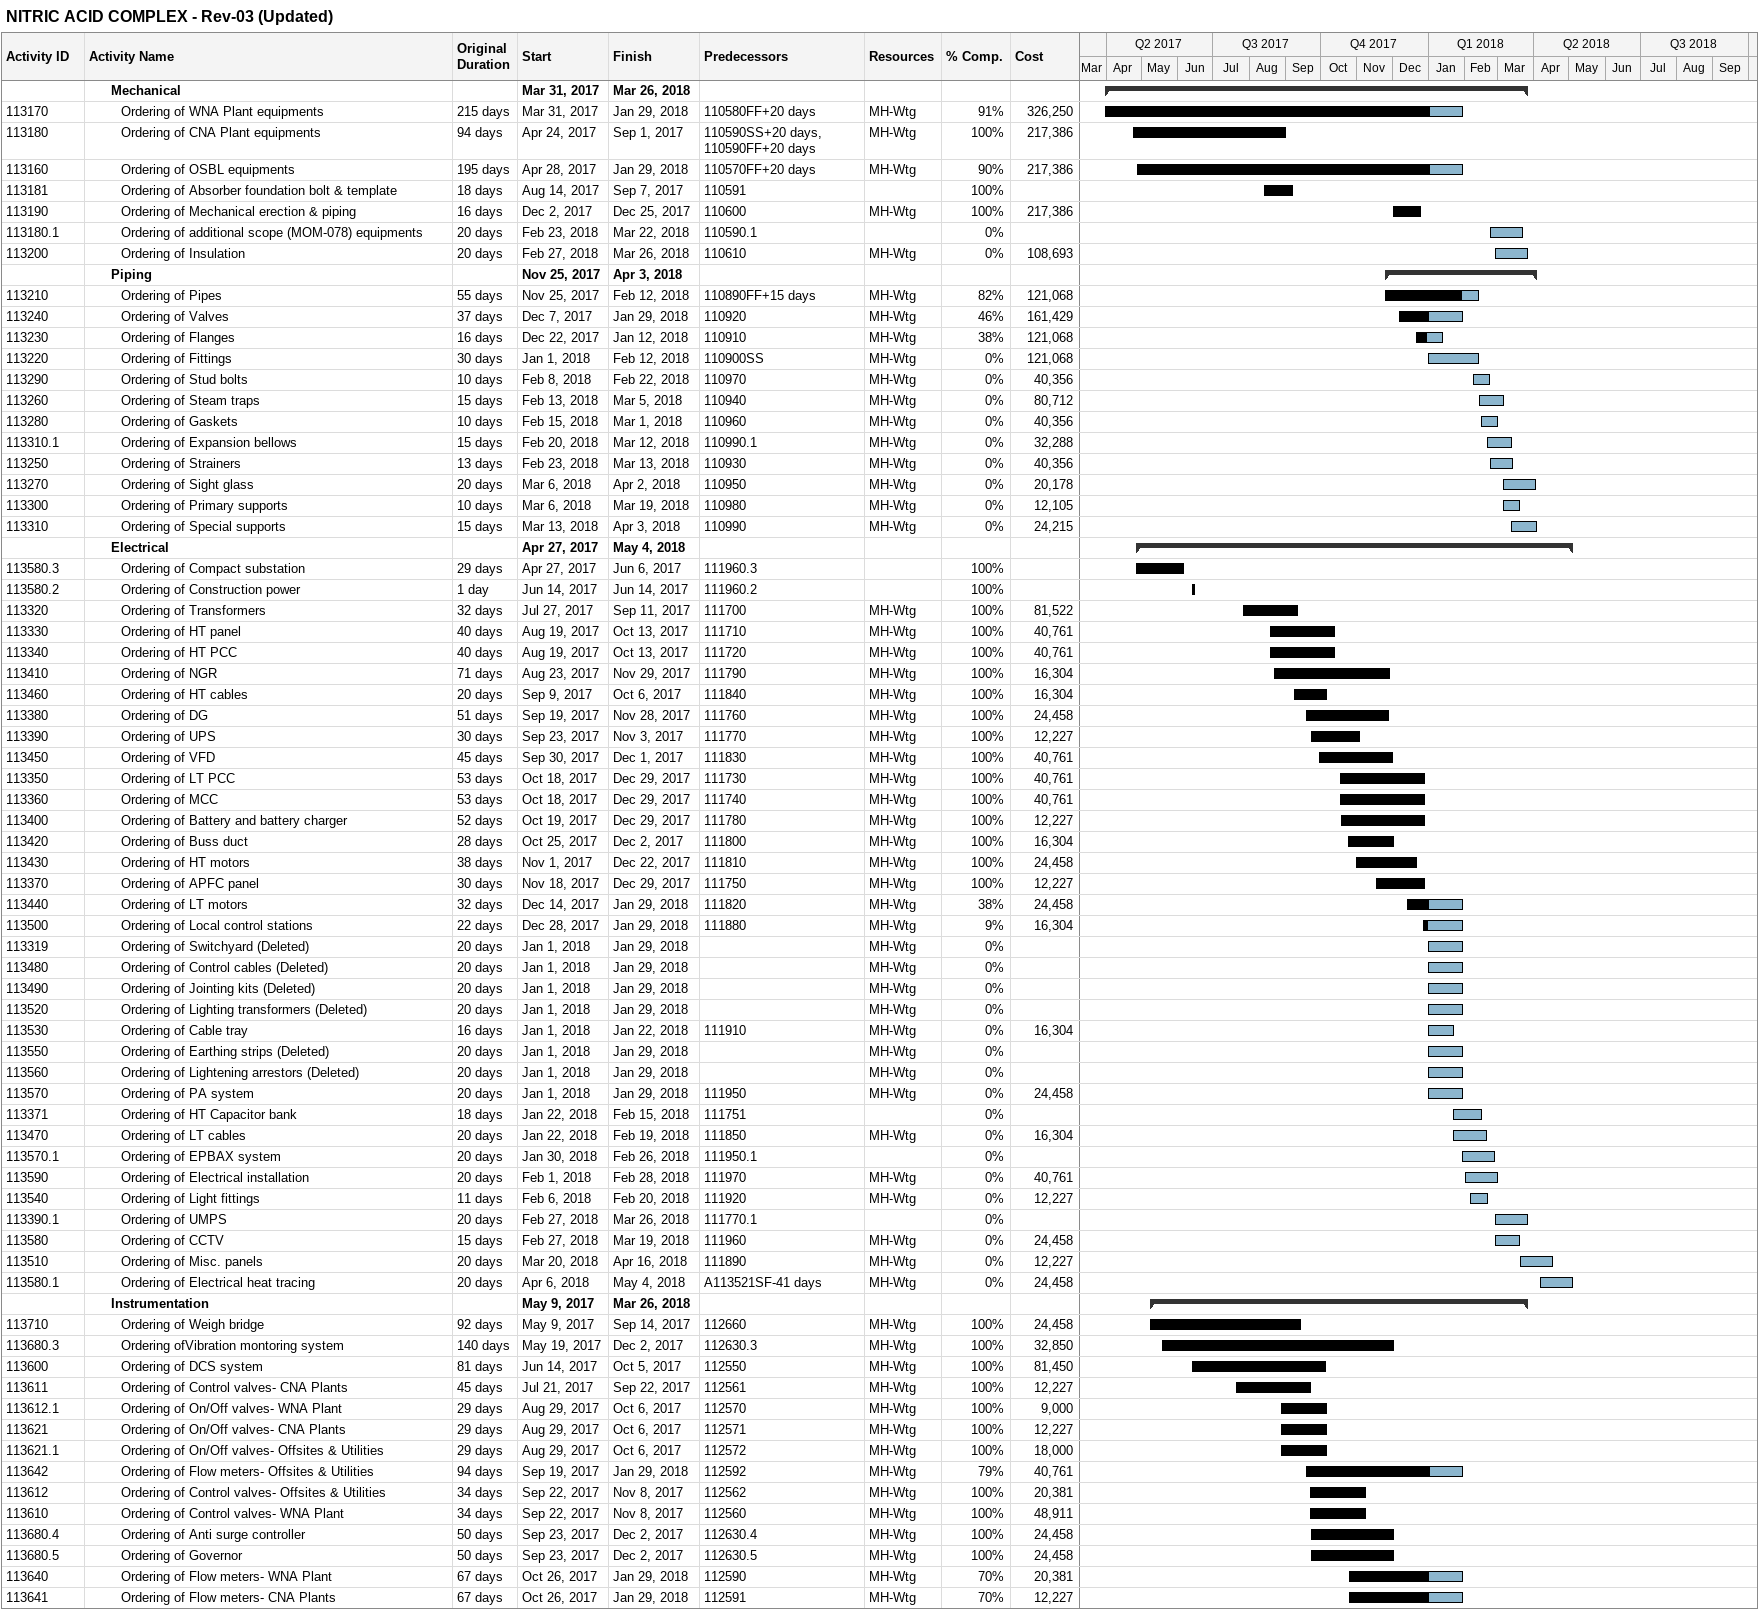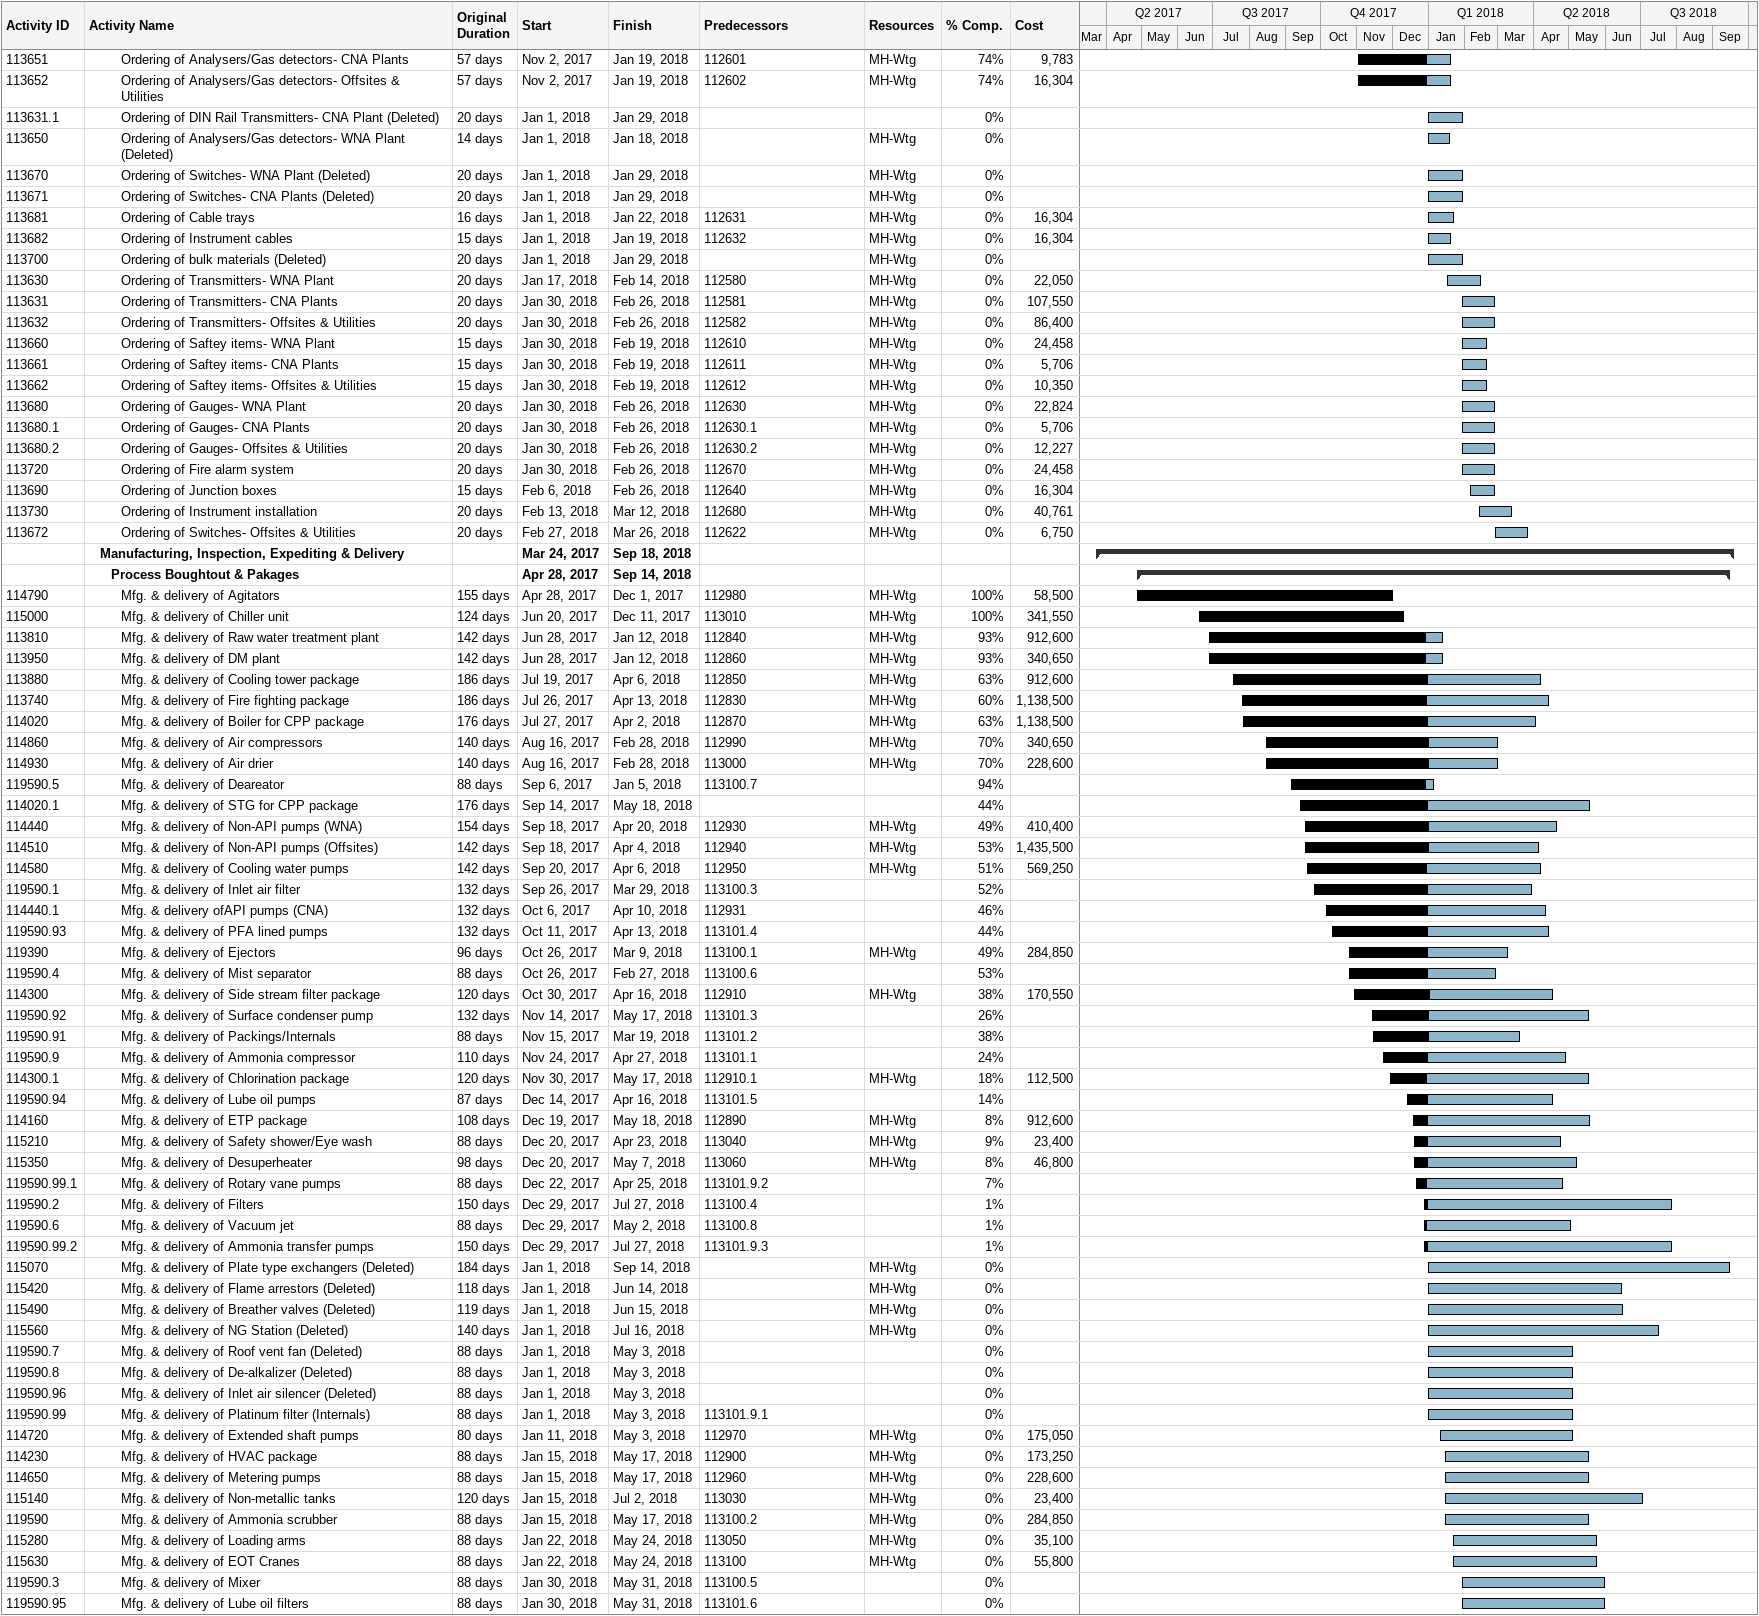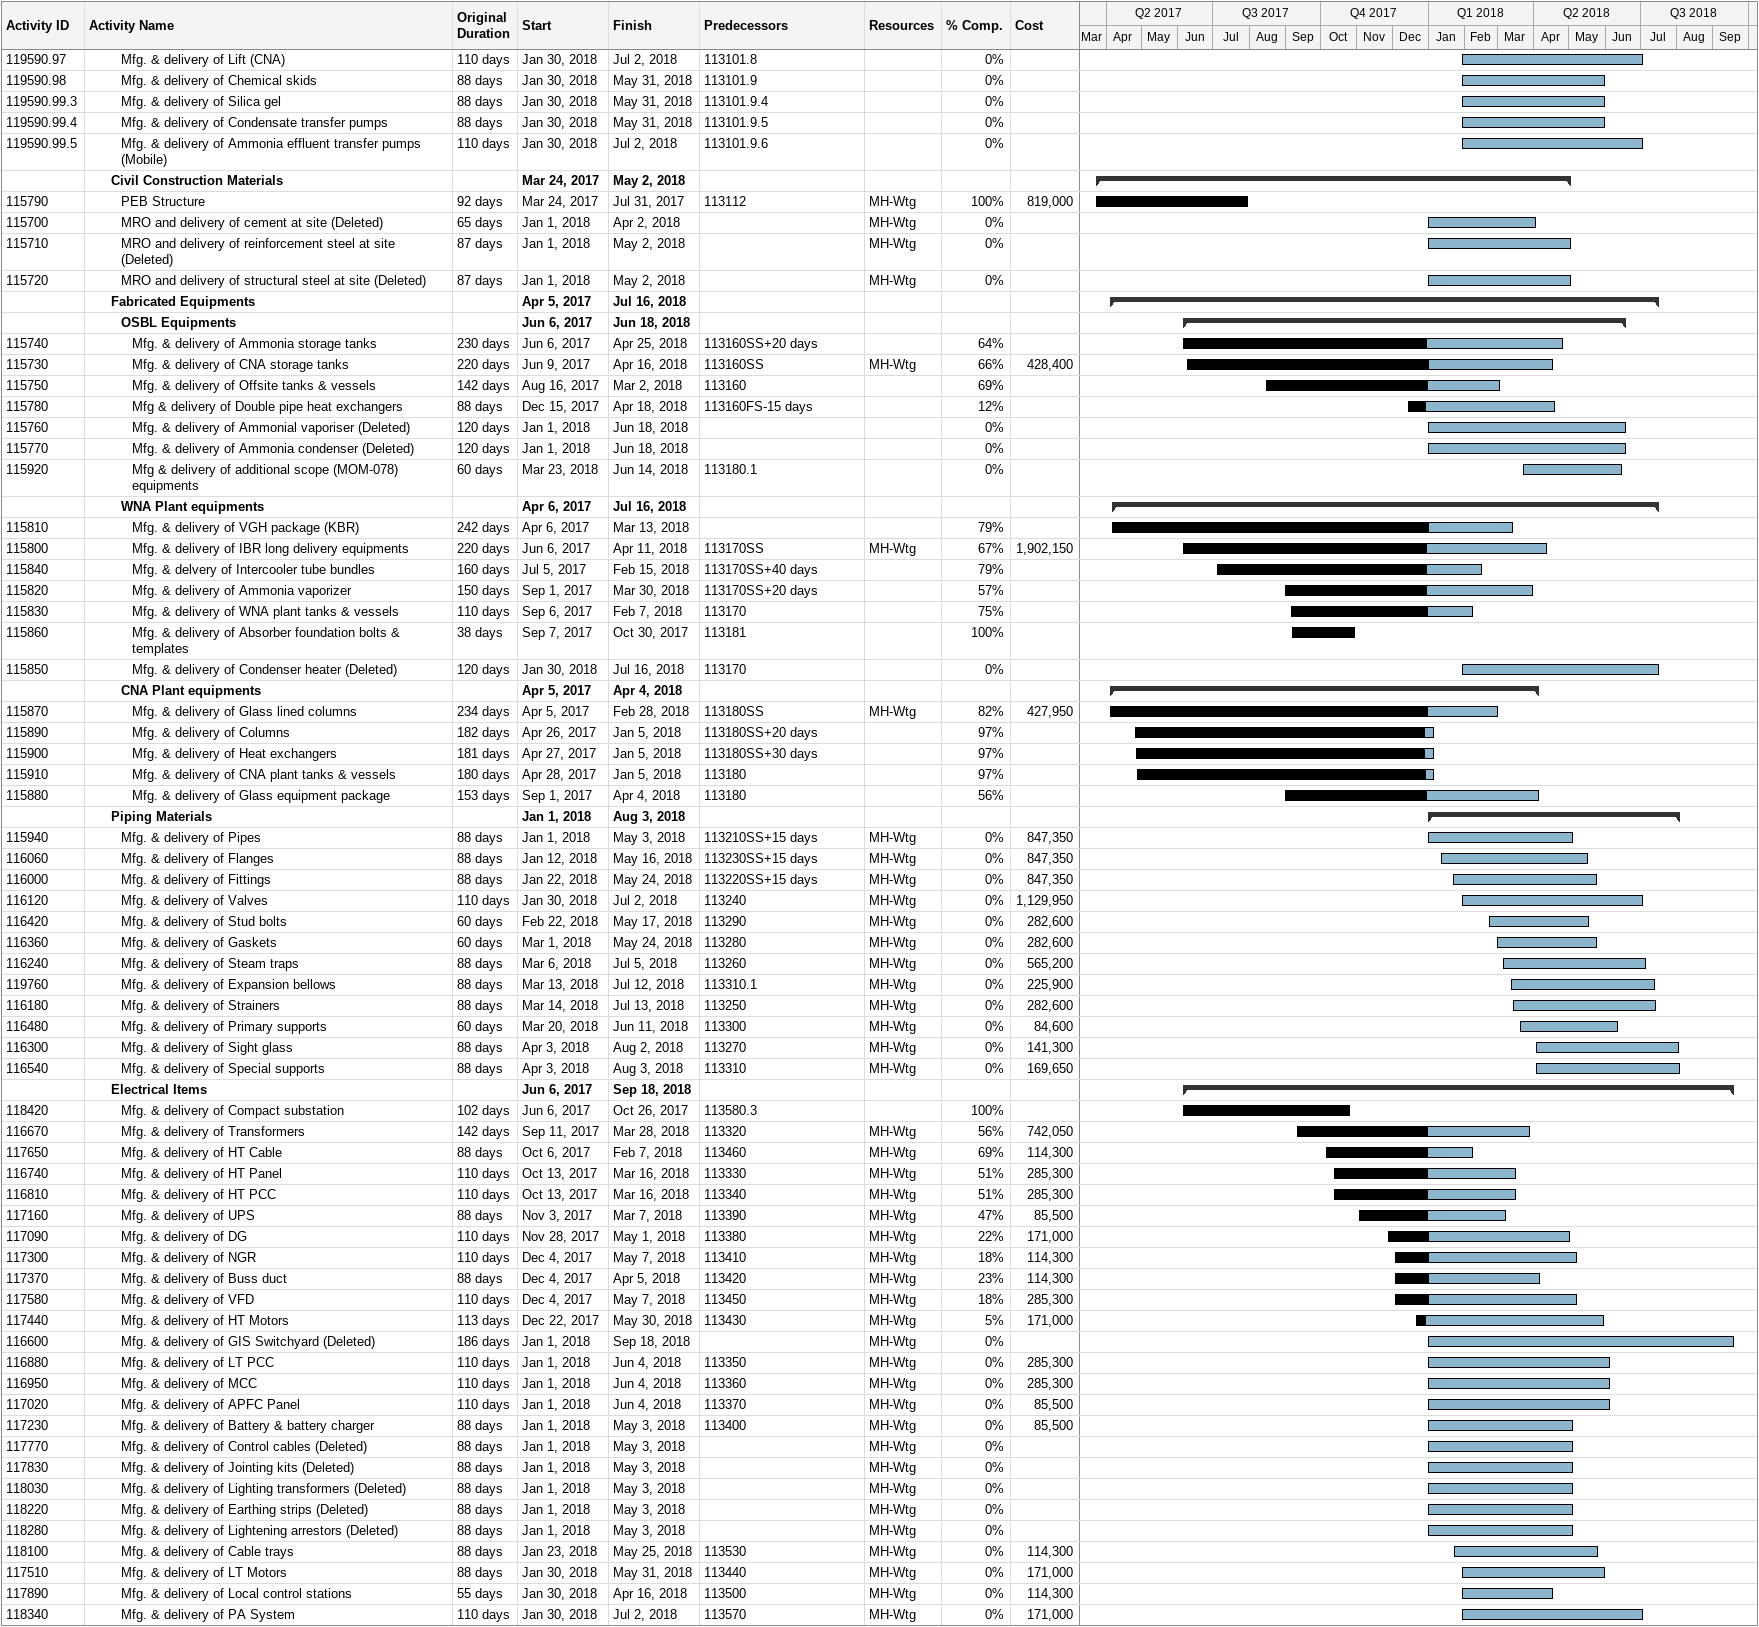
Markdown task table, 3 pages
NITRIC ACID COMPLEX - Rev-03 (Updated)

| ID | Level | Task | Original duration | Start | Finish | Predecessors | Resources | % complete | Cost |
|---|---|---|---|---|---|---|---|---|---|
|  | 3 | **Mechanical** |  | 2017-03-31 | 2018-03-26 |  |  |  |  |
| 113170 | 4 | Ordering of WNA Plant equipments | 215d | 2017-03-31 | 2018-01-29 | 110580FF+20d | MH-Wtg | 91 | 326250 |
| 113180 | 4 | Ordering of CNA Plant equipments | 94d | 2017-04-24 | 2017-09-01 | 110590SS+20d, 110590FF+20d | MH-Wtg | 100 | 217386 |
| 113160 | 4 | Ordering of OSBL equipments | 195d | 2017-04-28 | 2018-01-29 | 110570FF+20d | MH-Wtg | 90 | 217386 |
| 113181 | 4 | Ordering of Absorber foundation bolt & template | 18d | 2017-08-14 | 2017-09-07 | 110591 |  | 100 |  |
| 113190 | 4 | Ordering of Mechanical erection & piping | 16d | 2017-12-02 | 2017-12-25 | 110600 | MH-Wtg | 100 | 217386 |
| 113180.1 | 4 | Ordering of additional scope (MOM-078) equipments | 20d | 2018-02-23 | 2018-03-22 | 110590.1 |  | 0 |  |
| 113200 | 4 | Ordering of Insulation | 20d | 2018-02-27 | 2018-03-26 | 110610 | MH-Wtg | 0 | 108693 |
|  | 3 | **Piping** |  | 2017-11-25 | 2018-04-03 |  |  |  |  |
| 113210 | 4 | Ordering of Pipes | 55d | 2017-11-25 | 2018-02-12 | 110890FF+15d | MH-Wtg | 82 | 121068 |
| 113240 | 4 | Ordering of Valves | 37d | 2017-12-07 | 2018-01-29 | 110920 | MH-Wtg | 46 | 161429 |
| 113230 | 4 | Ordering of Flanges | 16d | 2017-12-22 | 2018-01-12 | 110910 | MH-Wtg | 38 | 121068 |
| 113220 | 4 | Ordering of Fittings | 30d | 2018-01-01 | 2018-02-12 | 110900SS | MH-Wtg | 0 | 121068 |
| 113290 | 4 | Ordering of Stud bolts | 10d | 2018-02-08 | 2018-02-22 | 110970 | MH-Wtg | 0 | 40356 |
| 113260 | 4 | Ordering of Steam traps | 15d | 2018-02-13 | 2018-03-05 | 110940 | MH-Wtg | 0 | 80712 |
| 113280 | 4 | Ordering of Gaskets | 10d | 2018-02-15 | 2018-03-01 | 110960 | MH-Wtg | 0 | 40356 |
| 113310.1 | 4 | Ordering of Expansion bellows | 15d | 2018-02-20 | 2018-03-12 | 110990.1 | MH-Wtg | 0 | 32288 |
| 113250 | 4 | Ordering of Strainers | 13d | 2018-02-23 | 2018-03-13 | 110930 | MH-Wtg | 0 | 40356 |
| 113270 | 4 | Ordering of Sight glass | 20d | 2018-03-06 | 2018-04-02 | 110950 | MH-Wtg | 0 | 20178 |
| 113300 | 4 | Ordering of Primary supports | 10d | 2018-03-06 | 2018-03-19 | 110980 | MH-Wtg | 0 | 12105 |
| 113310 | 4 | Ordering of Special supports | 15d | 2018-03-13 | 2018-04-03 | 110990 | MH-Wtg | 0 | 24215 |
|  | 3 | **Electrical** |  | 2017-04-27 | 2018-05-04 |  |  |  |  |
| 113580.3 | 4 | Ordering of Compact substation | 29d | 2017-04-27 | 2017-06-06 | 111960.3 |  | 100 |  |
| 113580.2 | 4 | Ordering of Construction power | 1d | 2017-06-14 | 2017-06-14 | 111960.2 |  | 100 |  |
| 113320 | 4 | Ordering of Transformers | 32d | 2017-07-27 | 2017-09-11 | 111700 | MH-Wtg | 100 | 81522 |
| 113330 | 4 | Ordering of HT panel | 40d | 2017-08-19 | 2017-10-13 | 111710 | MH-Wtg | 100 | 40761 |
| 113340 | 4 | Ordering of HT PCC | 40d | 2017-08-19 | 2017-10-13 | 111720 | MH-Wtg | 100 | 40761 |
| 113410 | 4 | Ordering of NGR | 71d | 2017-08-23 | 2017-11-29 | 111790 | MH-Wtg | 100 | 16304 |
| 113460 | 4 | Ordering of HT cables | 20d | 2017-09-09 | 2017-10-06 | 111840 | MH-Wtg | 100 | 16304 |
| 113380 | 4 | Ordering of DG | 51d | 2017-09-19 | 2017-11-28 | 111760 | MH-Wtg | 100 | 24458 |
| 113390 | 4 | Ordering of UPS | 30d | 2017-09-23 | 2017-11-03 | 111770 | MH-Wtg | 100 | 12227 |
| 113450 | 4 | Ordering of VFD | 45d | 2017-09-30 | 2017-12-01 | 111830 | MH-Wtg | 100 | 40761 |
| 113350 | 4 | Ordering of LT PCC | 53d | 2017-10-18 | 2017-12-29 | 111730 | MH-Wtg | 100 | 40761 |
| 113360 | 4 | Ordering of MCC | 53d | 2017-10-18 | 2017-12-29 | 111740 | MH-Wtg | 100 | 40761 |
| 113400 | 4 | Ordering of Battery and battery charger | 52d | 2017-10-19 | 2017-12-29 | 111780 | MH-Wtg | 100 | 12227 |
| 113420 | 4 | Ordering of Buss duct | 28d | 2017-10-25 | 2017-12-02 | 111800 | MH-Wtg | 100 | 16304 |
| 113430 | 4 | Ordering of HT motors | 38d | 2017-11-01 | 2017-12-22 | 111810 | MH-Wtg | 100 | 24458 |
| 113370 | 4 | Ordering of APFC panel | 30d | 2017-11-18 | 2017-12-29 | 111750 | MH-Wtg | 100 | 12227 |
| 113440 | 4 | Ordering of LT motors | 32d | 2017-12-14 | 2018-01-29 | 111820 | MH-Wtg | 38 | 24458 |
| 113500 | 4 | Ordering of Local control stations | 22d | 2017-12-28 | 2018-01-29 | 111880 | MH-Wtg | 9 | 16304 |
| 113319 | 4 | Ordering of Switchyard (Deleted) | 20d | 2018-01-01 | 2018-01-29 |  | MH-Wtg | 0 |  |
| 113480 | 4 | Ordering of Control cables (Deleted) | 20d | 2018-01-01 | 2018-01-29 |  | MH-Wtg | 0 |  |
| 113490 | 4 | Ordering of Jointing kits (Deleted) | 20d | 2018-01-01 | 2018-01-29 |  | MH-Wtg | 0 |  |
| 113520 | 4 | Ordering of Lighting transformers (Deleted) | 20d | 2018-01-01 | 2018-01-29 |  | MH-Wtg | 0 |  |
| 113530 | 4 | Ordering of Cable tray | 16d | 2018-01-01 | 2018-01-22 | 111910 | MH-Wtg | 0 | 16304 |
| 113550 | 4 | Ordering of Earthing strips (Deleted) | 20d | 2018-01-01 | 2018-01-29 |  | MH-Wtg | 0 |  |
| 113560 | 4 | Ordering of Lightening arrestors (Deleted) | 20d | 2018-01-01 | 2018-01-29 |  | MH-Wtg | 0 |  |
| 113570 | 4 | Ordering of PA system | 20d | 2018-01-01 | 2018-01-29 | 111950 | MH-Wtg | 0 | 24458 |
| 113371 | 4 | Ordering of HT Capacitor bank | 18d | 2018-01-22 | 2018-02-15 | 111751 |  | 0 |  |
| 113470 | 4 | Ordering of LT cables | 20d | 2018-01-22 | 2018-02-19 | 111850 | MH-Wtg | 0 | 16304 |
| 113570.1 | 4 | Ordering of EPBAX system | 20d | 2018-01-30 | 2018-02-26 | 111950.1 |  | 0 |  |
| 113590 | 4 | Ordering of Electrical installation | 20d | 2018-02-01 | 2018-02-28 | 111970 | MH-Wtg | 0 | 40761 |
| 113540 | 4 | Ordering of Light fittings | 11d | 2018-02-06 | 2018-02-20 | 111920 | MH-Wtg | 0 | 12227 |
| 113390.1 | 4 | Ordering of UMPS | 20d | 2018-02-27 | 2018-03-26 | 111770.1 |  | 0 |  |
| 113580 | 4 | Ordering of CCTV | 15d | 2018-02-27 | 2018-03-19 | 111960 | MH-Wtg | 0 | 24458 |
| 113510 | 4 | Ordering of Misc. panels | 20d | 2018-03-20 | 2018-04-16 | 111890 | MH-Wtg | 0 | 12227 |
| 113580.1 | 4 | Ordering of Electrical heat tracing | 20d | 2018-04-06 | 2018-05-04 | A113521SF-41d | MH-Wtg | 0 | 24458 |
|  | 3 | **Instrumentation** |  | 2017-05-09 | 2018-03-26 |  |  |  |  |
| 113710 | 4 | Ordering of Weigh bridge | 92d | 2017-05-09 | 2017-09-14 | 112660 | MH-Wtg | 100 | 24458 |
| 113680.3 | 4 | Ordering ofVibration montoring system | 140d | 2017-05-19 | 2017-12-02 | 112630.3 | MH-Wtg | 100 | 32850 |
| 113600 | 4 | Ordering of DCS system | 81d | 2017-06-14 | 2017-10-05 | 112550 | MH-Wtg | 100 | 81450 |
| 113611 | 4 | Ordering of Control valves- CNA Plants | 45d | 2017-07-21 | 2017-09-22 | 112561 | MH-Wtg | 100 | 12227 |
| 113612.1 | 4 | Ordering of On/Off valves- WNA Plant | 29d | 2017-08-29 | 2017-10-06 | 112570 | MH-Wtg | 100 | 9000 |
| 113621 | 4 | Ordering of On/Off valves- CNA Plants | 29d | 2017-08-29 | 2017-10-06 | 112571 | MH-Wtg | 100 | 12227 |
| 113621.1 | 4 | Ordering of On/Off valves- Offsites & Utilities | 29d | 2017-08-29 | 2017-10-06 | 112572 | MH-Wtg | 100 | 18000 |
| 113642 | 4 | Ordering of Flow meters- Offsites & Utilities | 94d | 2017-09-19 | 2018-01-29 | 112592 | MH-Wtg | 79 | 40761 |
| 113612 | 4 | Ordering of Control valves- Offsites & Utilities | 34d | 2017-09-22 | 2017-11-08 | 112562 | MH-Wtg | 100 | 20381 |
| 113610 | 4 | Ordering of Control valves- WNA Plant | 34d | 2017-09-22 | 2017-11-08 | 112560 | MH-Wtg | 100 | 48911 |
| 113680.4 | 4 | Ordering of Anti surge controller | 50d | 2017-09-23 | 2017-12-02 | 112630.4 | MH-Wtg | 100 | 24458 |
| 113680.5 | 4 | Ordering of Governor | 50d | 2017-09-23 | 2017-12-02 | 112630.5 | MH-Wtg | 100 | 24458 |
| 113640 | 4 | Ordering of Flow meters- WNA Plant | 67d | 2017-10-26 | 2018-01-29 | 112590 | MH-Wtg | 70 | 20381 |
| 113641 | 4 | Ordering of Flow meters- CNA Plants | 67d | 2017-10-26 | 2018-01-29 | 112591 | MH-Wtg | 70 | 12227 |
| 113651 | 4 | Ordering of Analysers/Gas detectors- CNA Plants | 57d | 2017-11-02 | 2018-01-19 | 112601 | MH-Wtg | 74 | 9783 |
| 113652 | 4 | Ordering of Analysers/Gas detectors- Offsites & Utilities | 57d | 2017-11-02 | 2018-01-19 | 112602 | MH-Wtg | 74 | 16304 |
| 113631.1 | 4 | Ordering of DIN Rail Transmitters- CNA Plant (Deleted) | 20d | 2018-01-01 | 2018-01-29 |  |  | 0 |  |
| 113650 | 4 | Ordering of Analysers/Gas detectors- WNA Plant (Deleted) | 14d | 2018-01-01 | 2018-01-18 |  | MH-Wtg | 0 |  |
| 113670 | 4 | Ordering of Switches- WNA Plant (Deleted) | 20d | 2018-01-01 | 2018-01-29 |  | MH-Wtg | 0 |  |
| 113671 | 4 | Ordering of Switches- CNA Plants (Deleted) | 20d | 2018-01-01 | 2018-01-29 |  | MH-Wtg | 0 |  |
| 113681 | 4 | Ordering of Cable trays | 16d | 2018-01-01 | 2018-01-22 | 112631 | MH-Wtg | 0 | 16304 |
| 113682 | 4 | Ordering of Instrument cables | 15d | 2018-01-01 | 2018-01-19 | 112632 | MH-Wtg | 0 | 16304 |
| 113700 | 4 | Ordering of bulk materials (Deleted) | 20d | 2018-01-01 | 2018-01-29 |  | MH-Wtg | 0 |  |
| 113630 | 4 | Ordering of Transmitters- WNA Plant | 20d | 2018-01-17 | 2018-02-14 | 112580 | MH-Wtg | 0 | 22050 |
| 113631 | 4 | Ordering of Transmitters- CNA Plants | 20d | 2018-01-30 | 2018-02-26 | 112581 | MH-Wtg | 0 | 107550 |
| 113632 | 4 | Ordering of Transmitters- Offsites & Utilities | 20d | 2018-01-30 | 2018-02-26 | 112582 | MH-Wtg | 0 | 86400 |
| 113660 | 4 | Ordering of Saftey items- WNA Plant | 15d | 2018-01-30 | 2018-02-19 | 112610 | MH-Wtg | 0 | 24458 |
| 113661 | 4 | Ordering of Saftey items- CNA Plants | 15d | 2018-01-30 | 2018-02-19 | 112611 | MH-Wtg | 0 | 5706 |
| 113662 | 4 | Ordering of Saftey items- Offsites & Utilities | 15d | 2018-01-30 | 2018-02-19 | 112612 | MH-Wtg | 0 | 10350 |
| 113680 | 4 | Ordering of Gauges- WNA Plant | 20d | 2018-01-30 | 2018-02-26 | 112630 | MH-Wtg | 0 | 22824 |
| 113680.1 | 4 | Ordering of Gauges- CNA Plants | 20d | 2018-01-30 | 2018-02-26 | 112630.1 | MH-Wtg | 0 | 5706 |
| 113680.2 | 4 | Ordering of Gauges- Offsites & Utilities | 20d | 2018-01-30 | 2018-02-26 | 112630.2 | MH-Wtg | 0 | 12227 |
| 113720 | 4 | Ordering of Fire alarm system | 20d | 2018-01-30 | 2018-02-26 | 112670 | MH-Wtg | 0 | 24458 |
| 113690 | 4 | Ordering of Junction boxes | 15d | 2018-02-06 | 2018-02-26 | 112640 | MH-Wtg | 0 | 16304 |
| 113730 | 4 | Ordering of Instrument installation | 20d | 2018-02-13 | 2018-03-12 | 112680 | MH-Wtg | 0 | 40761 |
| 113672 | 4 | Ordering of Switches- Offsites & Utilities | 20d | 2018-02-27 | 2018-03-26 | 112622 | MH-Wtg | 0 | 6750 |
|  | 2 | **Manufacturing, Inspection, Expediting & Delivery** |  | 2017-03-24 | 2018-09-18 |  |  |  |  |
|  | 3 | **Process Boughtout & Pakages** |  | 2017-04-28 | 2018-09-14 |  |  |  |  |
| 114790 | 4 | Mfg. & delivery of Agitators | 155d | 2017-04-28 | 2017-12-01 | 112980 | MH-Wtg | 100 | 58500 |
| 115000 | 4 | Mfg. & delivery of Chiller unit | 124d | 2017-06-20 | 2017-12-11 | 113010 | MH-Wtg | 100 | 341550 |
| 113810 | 4 | Mfg. & delivery of Raw water treatment plant | 142d | 2017-06-28 | 2018-01-12 | 112840 | MH-Wtg | 93 | 912600 |
| 113950 | 4 | Mfg. & delivery of DM plant | 142d | 2017-06-28 | 2018-01-12 | 112860 | MH-Wtg | 93 | 340650 |
| 113880 | 4 | Mfg. & delivery of Cooling tower package | 186d | 2017-07-19 | 2018-04-06 | 112850 | MH-Wtg | 63 | 912600 |
| 113740 | 4 | Mfg. & delivery of Fire fighting package | 186d | 2017-07-26 | 2018-04-13 | 112830 | MH-Wtg | 60 | 1138500 |
| 114020 | 4 | Mfg. & delivery of Boiler for CPP package | 176d | 2017-07-27 | 2018-04-02 | 112870 | MH-Wtg | 63 | 1138500 |
| 114860 | 4 | Mfg. & delivery of Air compressors | 140d | 2017-08-16 | 2018-02-28 | 112990 | MH-Wtg | 70 | 340650 |
| 114930 | 4 | Mfg. & delivery of Air drier | 140d | 2017-08-16 | 2018-02-28 | 113000 | MH-Wtg | 70 | 228600 |
| 119590.5 | 4 | Mfg. & delivery of Deareator | 88d | 2017-09-06 | 2018-01-05 | 113100.7 |  | 94 |  |
| 114020.1 | 4 | Mfg. & delivery of STG for CPP package | 176d | 2017-09-14 | 2018-05-18 |  |  | 44 |  |
| 114440 | 4 | Mfg. & delivery of Non-API pumps (WNA) | 154d | 2017-09-18 | 2018-04-20 | 112930 | MH-Wtg | 49 | 410400 |
| 114510 | 4 | Mfg. & delivery of Non-API pumps (Offsites) | 142d | 2017-09-18 | 2018-04-04 | 112940 | MH-Wtg | 53 | 1435500 |
| 114580 | 4 | Mfg. & delivery of Cooling water pumps | 142d | 2017-09-20 | 2018-04-06 | 112950 | MH-Wtg | 51 | 569250 |
| 119590.1 | 4 | Mfg. & delivery of Inlet air filter | 132d | 2017-09-26 | 2018-03-29 | 113100.3 |  | 52 |  |
| 114440.1 | 4 | Mfg. & delivery ofAPI pumps (CNA) | 132d | 2017-10-06 | 2018-04-10 | 112931 |  | 46 |  |
| 119590.93 | 4 | Mfg. & delivery of PFA lined pumps | 132d | 2017-10-11 | 2018-04-13 | 113101.4 |  | 44 |  |
| 119390 | 4 | Mfg. & delivery of Ejectors | 96d | 2017-10-26 | 2018-03-09 | 113100.1 | MH-Wtg | 49 | 284850 |
| 119590.4 | 4 | Mfg. & delivery of Mist separator | 88d | 2017-10-26 | 2018-02-27 | 113100.6 |  | 53 |  |
| 114300 | 4 | Mfg. & delivery of Side stream filter package | 120d | 2017-10-30 | 2018-04-16 | 112910 | MH-Wtg | 38 | 170550 |
| 119590.92 | 4 | Mfg. & delivery of Surface condenser pump | 132d | 2017-11-14 | 2018-05-17 | 113101.3 |  | 26 |  |
| 119590.91 | 4 | Mfg. & delivery of Packings/Internals | 88d | 2017-11-15 | 2018-03-19 | 113101.2 |  | 38 |  |
| 119590.9 | 4 | Mfg. & delivery of Ammonia compressor | 110d | 2017-11-24 | 2018-04-27 | 113101.1 |  | 24 |  |
| 114300.1 | 4 | Mfg. & delivery of Chlorination package | 120d | 2017-11-30 | 2018-05-17 | 112910.1 | MH-Wtg | 18 | 112500 |
| 119590.94 | 4 | Mfg. & delivery of Lube oil pumps | 87d | 2017-12-14 | 2018-04-16 | 113101.5 |  | 14 |  |
| 114160 | 4 | Mfg. & delivery of ETP package | 108d | 2017-12-19 | 2018-05-18 | 112890 | MH-Wtg | 8 | 912600 |
| 115210 | 4 | Mfg. & delivery of Safety shower/Eye wash | 88d | 2017-12-20 | 2018-04-23 | 113040 | MH-Wtg | 9 | 23400 |
| 115350 | 4 | Mfg. & delivery of Desuperheater | 98d | 2017-12-20 | 2018-05-07 | 113060 | MH-Wtg | 8 | 46800 |
| 119590.99.1 | 4 | Mfg. & delivery of Rotary vane pumps | 88d | 2017-12-22 | 2018-04-25 | 113101.9.2 |  | 7 |  |
| 119590.2 | 4 | Mfg. & delivery of Filters | 150d | 2017-12-29 | 2018-07-27 | 113100.4 |  | 1 |  |
| 119590.6 | 4 | Mfg. & delivery of Vacuum jet | 88d | 2017-12-29 | 2018-05-02 | 113100.8 |  | 1 |  |
| 119590.99.2 | 4 | Mfg. & delivery of Ammonia transfer pumps | 150d | 2017-12-29 | 2018-07-27 | 113101.9.3 |  | 1 |  |
| 115070 | 4 | Mfg. & delivery of Plate type exchangers (Deleted) | 184d | 2018-01-01 | 2018-09-14 |  | MH-Wtg | 0 |  |
| 115420 | 4 | Mfg. & delivery of Flame arrestors (Deleted) | 118d | 2018-01-01 | 2018-06-14 |  | MH-Wtg | 0 |  |
| 115490 | 4 | Mfg. & delivery of Breather valves (Deleted) | 119d | 2018-01-01 | 2018-06-15 |  | MH-Wtg | 0 |  |
| 115560 | 4 | Mfg. & delivery of NG Station (Deleted) | 140d | 2018-01-01 | 2018-07-16 |  | MH-Wtg | 0 |  |
| 119590.7 | 4 | Mfg. & delivery of Roof vent fan (Deleted) | 88d | 2018-01-01 | 2018-05-03 |  |  | 0 |  |
| 119590.8 | 4 | Mfg. & delivery of De-alkalizer (Deleted) | 88d | 2018-01-01 | 2018-05-03 |  |  | 0 |  |
| 119590.96 | 4 | Mfg. & delivery of Inlet air silencer (Deleted) | 88d | 2018-01-01 | 2018-05-03 |  |  | 0 |  |
| 119590.99 | 4 | Mfg. & delivery of Platinum filter (Internals) | 88d | 2018-01-01 | 2018-05-03 | 113101.9.1 |  | 0 |  |
| 114720 | 4 | Mfg. & delivery of Extended shaft pumps | 80d | 2018-01-11 | 2018-05-03 | 112970 | MH-Wtg | 0 | 175050 |
| 114230 | 4 | Mfg. & delivery of HVAC package | 88d | 2018-01-15 | 2018-05-17 | 112900 | MH-Wtg | 0 | 173250 |
| 114650 | 4 | Mfg. & delivery of Metering pumps | 88d | 2018-01-15 | 2018-05-17 | 112960 | MH-Wtg | 0 | 228600 |
| 115140 | 4 | Mfg. & delivery of Non-metallic tanks | 120d | 2018-01-15 | 2018-07-02 | 113030 | MH-Wtg | 0 | 23400 |
| 119590 | 4 | Mfg. & delivery of Ammonia scrubber | 88d | 2018-01-15 | 2018-05-17 | 113100.2 | MH-Wtg | 0 | 284850 |
| 115280 | 4 | Mfg. & delivery of Loading arms | 88d | 2018-01-22 | 2018-05-24 | 113050 | MH-Wtg | 0 | 35100 |
| 115630 | 4 | Mfg. & delivery of EOT Cranes | 88d | 2018-01-22 | 2018-05-24 | 113100 | MH-Wtg | 0 | 55800 |
| 119590.3 | 4 | Mfg. & delivery of Mixer | 88d | 2018-01-30 | 2018-05-31 | 113100.5 |  | 0 |  |
| 119590.95 | 4 | Mfg. & delivery of Lube oil filters | 88d | 2018-01-30 | 2018-05-31 | 113101.6 |  | 0 |  |
| 119590.97 | 4 | Mfg. & delivery of Lift (CNA) | 110d | 2018-01-30 | 2018-07-02 | 113101.8 |  | 0 |  |
| 119590.98 | 4 | Mfg. & delivery of Chemical skids | 88d | 2018-01-30 | 2018-05-31 | 113101.9 |  | 0 |  |
| 119590.99.3 | 4 | Mfg. & delivery of Silica gel | 88d | 2018-01-30 | 2018-05-31 | 113101.9.4 |  | 0 |  |
| 119590.99.4 | 4 | Mfg. & delivery of Condensate transfer pumps | 88d | 2018-01-30 | 2018-05-31 | 113101.9.5 |  | 0 |  |
| 119590.99.5 | 4 | Mfg. & delivery of Ammonia effluent transfer pumps (Mobile) | 110d | 2018-01-30 | 2018-07-02 | 113101.9.6 |  | 0 |  |
|  | 3 | **Civil Construction Materials** |  | 2017-03-24 | 2018-05-02 |  |  |  |  |
| 115790 | 4 | PEB Structure | 92d | 2017-03-24 | 2017-07-31 | 113112 | MH-Wtg | 100 | 819000 |
| 115700 | 4 | MRO and delivery of cement at site (Deleted) | 65d | 2018-01-01 | 2018-04-02 |  | MH-Wtg | 0 |  |
| 115710 | 4 | MRO and delivery of reinforcement steel at site (Deleted) | 87d | 2018-01-01 | 2018-05-02 |  | MH-Wtg | 0 |  |
| 115720 | 4 | MRO and delivery of structural steel at site (Deleted) | 87d | 2018-01-01 | 2018-05-02 |  | MH-Wtg | 0 |  |
|  | 3 | **Fabricated Equipments** |  | 2017-04-05 | 2018-07-16 |  |  |  |  |
|  | 4 | **OSBL Equipments** |  | 2017-06-06 | 2018-06-18 |  |  |  |  |
| 115740 | 5 | Mfg. & delivery of Ammonia storage tanks | 230d | 2017-06-06 | 2018-04-25 | 113160SS+20d |  | 64 |  |
| 115730 | 5 | Mfg. & delivery of CNA storage tanks | 220d | 2017-06-09 | 2018-04-16 | 113160SS | MH-Wtg | 66 | 428400 |
| 115750 | 5 | Mfg. & delivery of Offsite tanks & vessels | 142d | 2017-08-16 | 2018-03-02 | 113160 |  | 69 |  |
| 115780 | 5 | Mfg & delivery of Double pipe heat exchangers | 88d | 2017-12-15 | 2018-04-18 | 113160FS-15d |  | 12 |  |
| 115760 | 5 | Mfg. & delivery of Ammonial vaporiser (Deleted) | 120d | 2018-01-01 | 2018-06-18 |  |  | 0 |  |
| 115770 | 5 | Mfg. & delivery of Ammonia condenser (Deleted) | 120d | 2018-01-01 | 2018-06-18 |  |  | 0 |  |
| 115920 | 5 | Mfg & delivery of additional scope (MOM-078) equipments | 60d | 2018-03-23 | 2018-06-14 | 113180.1 |  | 0 |  |
|  | 4 | **WNA Plant equipments** |  | 2017-04-06 | 2018-07-16 |  |  |  |  |
| 115810 | 5 | Mfg. & delivery of VGH package (KBR) | 242d | 2017-04-06 | 2018-03-13 |  |  | 79 |  |
| 115800 | 5 | Mfg. & delivery of IBR long delivery equipments | 220d | 2017-06-06 | 2018-04-11 | 113170SS | MH-Wtg | 67 | 1902150 |
| 115840 | 5 | Mfg. & delvery of Intercooler tube bundles | 160d | 2017-07-05 | 2018-02-15 | 113170SS+40d |  | 79 |  |
| 115820 | 5 | Mfg. & delivery of Ammonia vaporizer | 150d | 2017-09-01 | 2018-03-30 | 113170SS+20d |  | 57 |  |
| 115830 | 5 | Mfg. & delivery of WNA plant tanks & vessels | 110d | 2017-09-06 | 2018-02-07 | 113170 |  | 75 |  |
| 115860 | 5 | Mfg. & delivery of Absorber foundation bolts & templates | 38d | 2017-09-07 | 2017-10-30 | 113181 |  | 100 |  |
| 115850 | 5 | Mfg. & delivery of Condenser heater (Deleted) | 120d | 2018-01-30 | 2018-07-16 | 113170 |  | 0 |  |
|  | 4 | **CNA Plant equipments** |  | 2017-04-05 | 2018-04-04 |  |  |  |  |
| 115870 | 5 | Mfg. & delivery of Glass lined columns | 234d | 2017-04-05 | 2018-02-28 | 113180SS | MH-Wtg | 82 | 427950 |
| 115890 | 5 | Mfg. & delivery of Columns | 182d | 2017-04-26 | 2018-01-05 | 113180SS+20d |  | 97 |  |
| 115900 | 5 | Mfg. & delivery of Heat exchangers | 181d | 2017-04-27 | 2018-01-05 | 113180SS+30d |  | 97 |  |
| 115910 | 5 | Mfg. & delivery of CNA plant tanks & vessels | 180d | 2017-04-28 | 2018-01-05 | 113180 |  | 97 |  |
| 115880 | 5 | Mfg. & delivery of Glass equipment package | 153d | 2017-09-01 | 2018-04-04 | 113180 |  | 56 |  |
|  | 3 | **Piping Materials** |  | 2018-01-01 | 2018-08-03 |  |  |  |  |
| 115940 | 4 | Mfg. & delivery of Pipes | 88d | 2018-01-01 | 2018-05-03 | 113210SS+15d | MH-Wtg | 0 | 847350 |
| 116060 | 4 | Mfg. & delivery of Flanges | 88d | 2018-01-12 | 2018-05-16 | 113230SS+15d | MH-Wtg | 0 | 847350 |
| 116000 | 4 | Mfg. & delivery of Fittings | 88d | 2018-01-22 | 2018-05-24 | 113220SS+15d | MH-Wtg | 0 | 847350 |
| 116120 | 4 | Mfg. & delivery of Valves | 110d | 2018-01-30 | 2018-07-02 | 113240 | MH-Wtg | 0 | 1129950 |
| 116420 | 4 | Mfg. & delivery of Stud bolts | 60d | 2018-02-22 | 2018-05-17 | 113290 | MH-Wtg | 0 | 282600 |
| 116360 | 4 | Mfg. & delivery of Gaskets | 60d | 2018-03-01 | 2018-05-24 | 113280 | MH-Wtg | 0 | 282600 |
| 116240 | 4 | Mfg. & delivery of Steam traps | 88d | 2018-03-06 | 2018-07-05 | 113260 | MH-Wtg | 0 | 565200 |
| 119760 | 4 | Mfg. & delivery of Expansion bellows | 88d | 2018-03-13 | 2018-07-12 | 113310.1 | MH-Wtg | 0 | 225900 |
| 116180 | 4 | Mfg. & delivery of Strainers | 88d | 2018-03-14 | 2018-07-13 | 113250 | MH-Wtg | 0 | 282600 |
| 116480 | 4 | Mfg. & delivery of Primary supports | 60d | 2018-03-20 | 2018-06-11 | 113300 | MH-Wtg | 0 | 84600 |
| 116300 | 4 | Mfg. & delivery of Sight glass | 88d | 2018-04-03 | 2018-08-02 | 113270 | MH-Wtg | 0 | 141300 |
| 116540 | 4 | Mfg. & delivery of Special supports | 88d | 2018-04-03 | 2018-08-03 | 113310 | MH-Wtg | 0 | 169650 |
|  | 3 | **Electrical Items** |  | 2017-06-06 | 2018-09-18 |  |  |  |  |
| 118420 | 4 | Mfg. & delivery of Compact substation | 102d | 2017-06-06 | 2017-10-26 | 113580.3 |  | 100 |  |
| 116670 | 4 | Mfg. & delivery of Transformers | 142d | 2017-09-11 | 2018-03-28 | 113320 | MH-Wtg | 56 | 742050 |
| 117650 | 4 | Mfg. & delivery of HT Cable | 88d | 2017-10-06 | 2018-02-07 | 113460 | MH-Wtg | 69 | 114300 |
| 116740 | 4 | Mfg. & delivery of HT Panel | 110d | 2017-10-13 | 2018-03-16 | 113330 | MH-Wtg | 51 | 285300 |
| 116810 | 4 | Mfg. & delivery of HT PCC | 110d | 2017-10-13 | 2018-03-16 | 113340 | MH-Wtg | 51 | 285300 |
| 117160 | 4 | Mfg. & delivery of UPS | 88d | 2017-11-03 | 2018-03-07 | 113390 | MH-Wtg | 47 | 85500 |
| 117090 | 4 | Mfg. & delivery of DG | 110d | 2017-11-28 | 2018-05-01 | 113380 | MH-Wtg | 22 | 171000 |
| 117300 | 4 | Mfg. & delivery of NGR | 110d | 2017-12-04 | 2018-05-07 | 113410 | MH-Wtg | 18 | 114300 |
| 117370 | 4 | Mfg. & delivery of Buss duct | 88d | 2017-12-04 | 2018-04-05 | 113420 | MH-Wtg | 23 | 114300 |
| 117580 | 4 | Mfg. & delivery of VFD | 110d | 2017-12-04 | 2018-05-07 | 113450 | MH-Wtg | 18 | 285300 |
| 117440 | 4 | Mfg. & delivery of HT Motors | 113d | 2017-12-22 | 2018-05-30 | 113430 | MH-Wtg | 5 | 171000 |
| 116600 | 4 | Mfg. & delivery of GIS Switchyard (Deleted) | 186d | 2018-01-01 | 2018-09-18 |  | MH-Wtg | 0 |  |
| 116880 | 4 | Mfg. & delivery of LT PCC | 110d | 2018-01-01 | 2018-06-04 | 113350 | MH-Wtg | 0 | 285300 |
| 116950 | 4 | Mfg. & delivery of MCC | 110d | 2018-01-01 | 2018-06-04 | 113360 | MH-Wtg | 0 | 285300 |
| 117020 | 4 | Mfg. & delivery of APFC Panel | 110d | 2018-01-01 | 2018-06-04 | 113370 | MH-Wtg | 0 | 85500 |
| 117230 | 4 | Mfg. & delivery of Battery & battery charger | 88d | 2018-01-01 | 2018-05-03 | 113400 | MH-Wtg | 0 | 85500 |
| 117770 | 4 | Mfg. & delivery of Control cables (Deleted) | 88d | 2018-01-01 | 2018-05-03 |  | MH-Wtg | 0 |  |
| 117830 | 4 | Mfg. & delivery of Jointing kits (Deleted) | 88d | 2018-01-01 | 2018-05-03 |  | MH-Wtg | 0 |  |
| 118030 | 4 | Mfg. & delivery of Lighting transformers (Deleted) | 88d | 2018-01-01 | 2018-05-03 |  | MH-Wtg | 0 |  |
| 118220 | 4 | Mfg. & delivery of Earthing strips (Deleted) | 88d | 2018-01-01 | 2018-05-03 |  | MH-Wtg | 0 |  |
| 118280 | 4 | Mfg. & delivery of Lightening arrestors (Deleted) | 88d | 2018-01-01 | 2018-05-03 |  | MH-Wtg | 0 |  |
| 118100 | 4 | Mfg. & delivery of Cable trays | 88d | 2018-01-23 | 2018-05-25 | 113530 | MH-Wtg | 0 | 114300 |
| 117510 | 4 | Mfg. & delivery of LT Motors | 88d | 2018-01-30 | 2018-05-31 | 113440 | MH-Wtg | 0 | 171000 |
| 117890 | 4 | Mfg. & delivery of Local control stations | 55d | 2018-01-30 | 2018-04-16 | 113500 | MH-Wtg | 0 | 114300 |
| 118340 | 4 | Mfg. & delivery of PA System | 110d | 2018-01-30 | 2018-07-02 | 113570 | MH-Wtg | 0 | 171000 |
